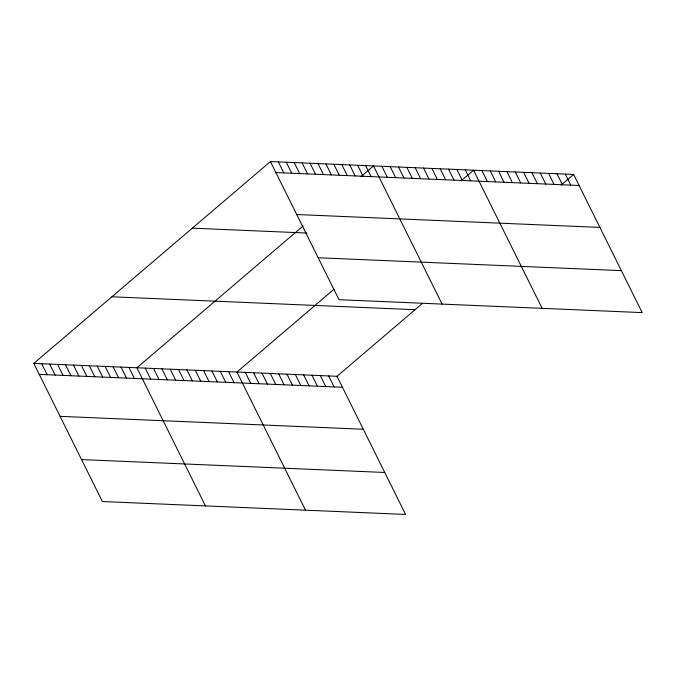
<?xml version="1.0" encoding="UTF-8"?>
<svg xmlns="http://www.w3.org/2000/svg" width="676" height="676" viewBox="0 0 676 676"><rect width="100%" height="100%" fill="white"/><g stroke="black" fill="none" stroke-linecap="round" stroke-linejoin="round"><path stroke-width="1.01" d="M33.8 363.392L337.003 376.295L405.583 514.436L102.372 501.533L33.8 363.392L270.417 161.564L573.628 174.467L642.2 312.608L338.997 299.705L270.417 161.564M303.237 225.894L136.89 367.778L205.462 505.918M361.018 176.613L373.507 165.95L442.087 304.09M334.045 289.218L236.946 372.037L305.518 510.177M461.074 180.864L473.572 170.208L542.144 308.349M337.003 376.295L422.407 303.456M561.131 185.123L573.628 174.467M275.876 172.566L579.087 185.461M296.705 214.52L599.916 227.415M192.339 228.167L306.887 233.043M318.168 257.75L621.371 270.645M111.886 296.789L415.089 309.692M39.259 374.386L342.462 387.289M60.088 416.348L363.291 429.243M81.543 459.579L384.754 472.473M565.288 174.112L570.747 185.106M556.948 173.757L562.407 184.751M548.616 173.402L554.067 184.396M540.276 173.048L545.735 184.041M531.936 172.693L537.395 183.686M523.596 172.338L529.054 183.331M515.264 171.983L520.714 182.976M506.924 171.628L512.383 182.621M498.584 171.273L504.042 182.266M490.244 170.918L495.702 181.912M481.903 170.563L487.362 181.557M465.232 169.853L470.69 180.847M456.892 169.499L462.35 180.492M448.551 169.144L454.01 180.137M440.22 168.789L445.678 179.782M431.88 168.434L437.338 179.427M423.539 168.079L428.998 179.072M415.199 167.724L420.658 178.718M406.868 167.369L412.318 178.363M398.527 167.014L403.986 178.008M390.187 166.659L395.646 177.661M381.847 166.304L387.306 177.306M365.581 165.62L371.04 176.613M357.655 165.282L363.105 176.275M349.72 164.944L355.179 175.937M341.794 164.606L347.253 175.599M333.86 164.268L339.318 175.261M325.933 163.93L331.392 174.923M317.999 163.592L323.458 174.585M310.073 163.254L315.531 174.247M302.138 162.916L307.597 173.909M294.212 162.578L299.671 173.571M286.278 162.24L291.736 173.233M278.351 161.902L283.81 172.895M328.671 375.94L334.13 386.934M320.331 375.586L325.79 386.579M311.991 375.231L317.45 386.224M303.651 374.876L309.109 385.869M295.319 374.521L300.769 385.514M286.979 374.166L292.438 385.159M278.639 373.811L284.097 384.805M270.299 373.456L275.757 384.45M261.967 373.101L267.417 384.095M253.627 372.746L259.085 383.74M245.287 372.391L250.745 383.385M228.606 371.682L234.065 382.675M220.275 371.327L225.733 382.32M211.934 370.972L217.393 381.965M203.594 370.617L209.053 381.61M195.254 370.262L200.713 381.256M186.922 369.907L192.381 380.901M178.582 369.552L184.041 380.546M170.242 369.197L175.701 380.191M161.902 368.842L167.361 379.836M153.57 368.488L159.021 379.481M145.23 368.133L150.689 379.126M128.964 367.44L134.414 378.433M121.029 367.102L126.488 378.104M113.103 366.772L118.562 377.766M105.169 366.434L110.627 377.428M97.243 366.096L102.701 377.09M89.308 365.758L94.767 376.752M81.382 365.42L86.841 376.414M73.447 365.082L78.906 376.076M65.521 364.744L70.98 375.738M57.587 364.406L63.045 375.4M49.661 364.068L55.119 375.062M41.726 363.73L47.185 374.724"/></g></svg>
